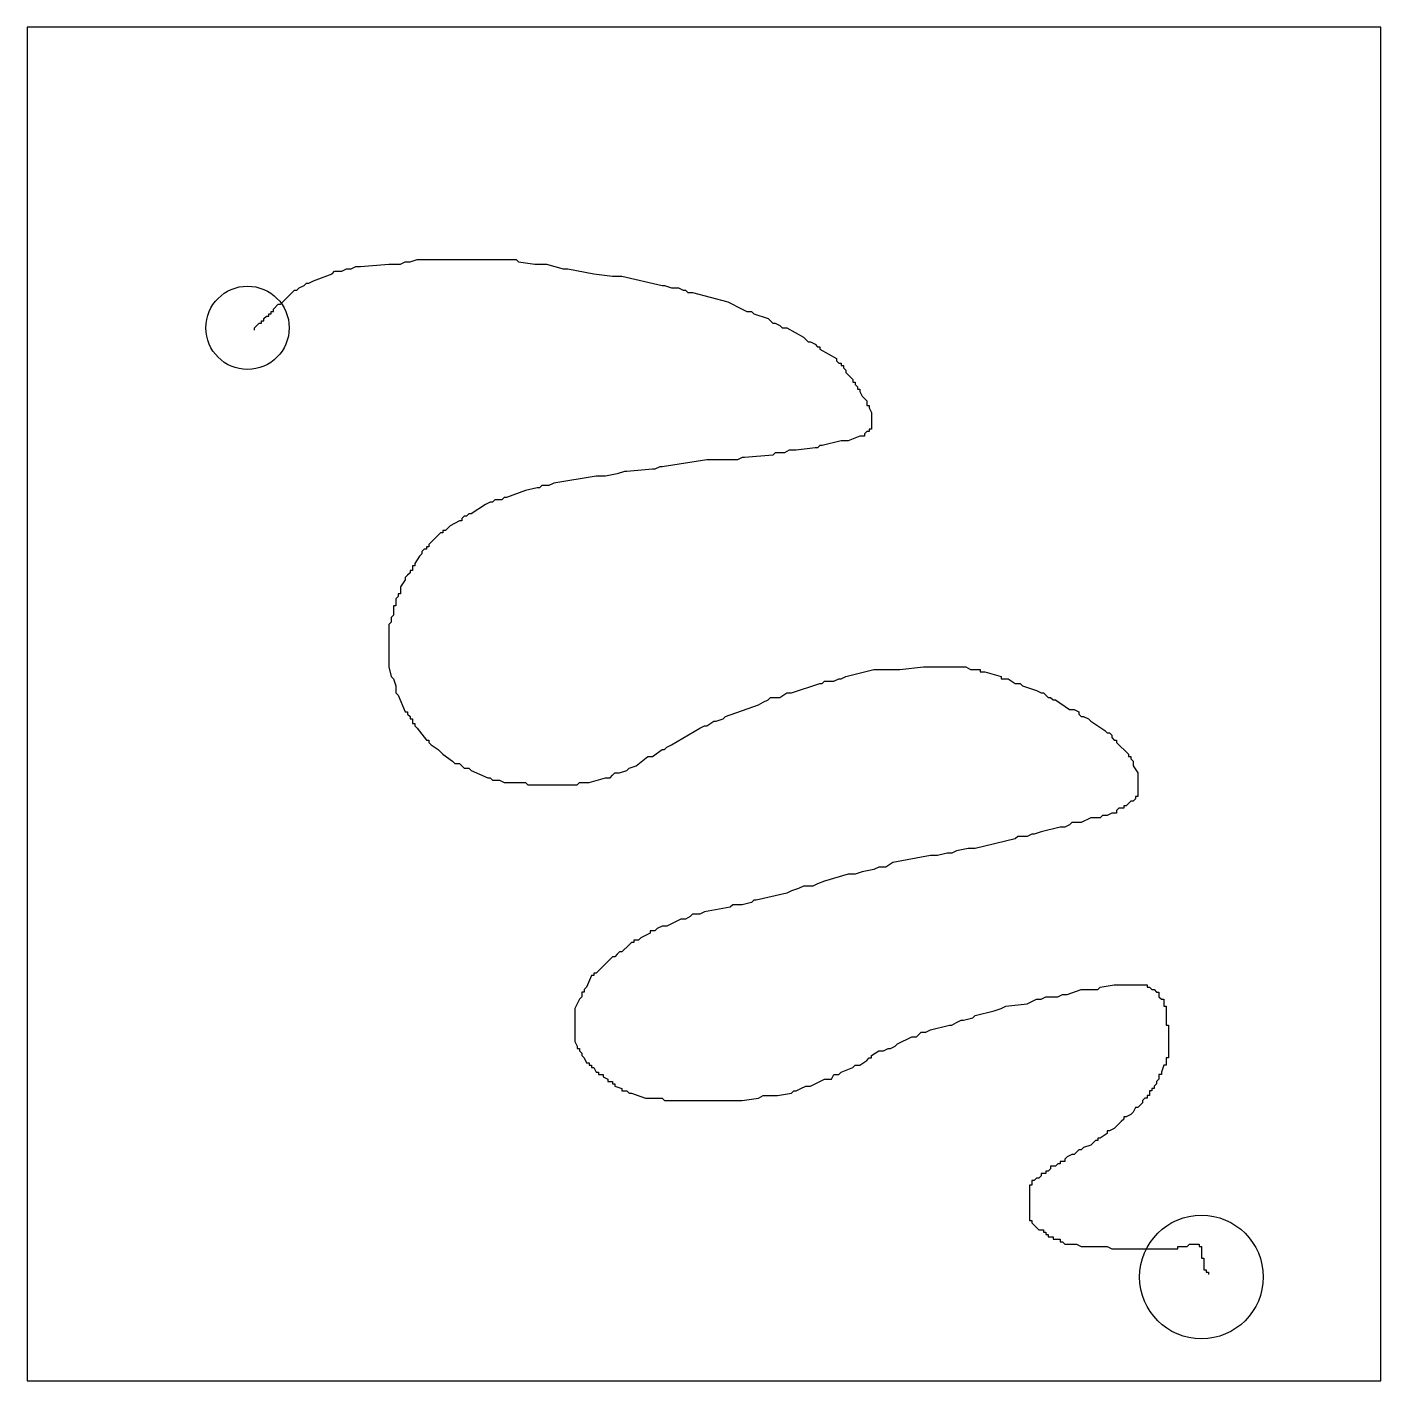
# Model space of a CAD drawing. Extents: x 904 to 954, y 486.9 to 536.9.
import ezdxf

# ---------------------------------------------------------------- set-up
doc = ezdxf.new("R2010")
doc.units = 0
doc.layers.add('LAYER_1', color=7, linetype='CONTINUOUS')

msp = doc.modelspace()

# ---------------------------------------------------------------- linework, layer by layer
at = {"layer": 'LAYER_1', "color": 240}
msp.add_lwpolyline([(904.001, 486.919), (954.001, 486.919), (954.001, 536.919), (904.001, 536.919)], close=True, dxfattribs=at)
at = {"layer": 'LAYER_1'}
msp.add_lwpolyline([(912.402, 525.725), (912.402, 525.812), (912.576, 525.985), (912.663, 525.985), (912.663, 526.072), (912.75, 526.072), (912.75, 526.159), (912.837, 526.246), (912.924, 526.246), (912.924, 526.333), (913.011, 526.333), (913.011, 526.42), (913.098, 526.42), (913.098, 526.507), (913.272, 526.681), (913.359, 526.681), (913.62, 526.942), (913.707, 527.029), (913.794, 527.116), (913.881, 527.203), (913.968, 527.203), (914.055, 527.29), (914.229, 527.377), (914.316, 527.464), (914.403, 527.464), (914.577, 527.551), (915.273, 527.812), (915.36, 527.899), (915.447, 527.899), (915.621, 527.899), (915.795, 527.986), (915.882, 527.986), (915.969, 527.986), (916.143, 528.073), (916.317, 528.073), (917.361, 528.16), (917.535, 528.16), (917.622, 528.16), (917.795, 528.16), (917.969, 528.247), (918.143, 528.247), (918.404, 528.334), (918.578, 528.334), (918.665, 528.334), (920.231, 528.334), (920.318, 528.334), (920.492, 528.334), (920.579, 528.334), (922.058, 528.334), (922.145, 528.247), (922.754, 528.16), (923.189, 528.16), (923.797, 527.986), (923.971, 527.986), (924.928, 527.812), (925.624, 527.725), (925.711, 527.725), (925.885, 527.725), (925.972, 527.725), (927.451, 527.377), (927.538, 527.377), (927.799, 527.29), (927.886, 527.29), (928.06, 527.29), (928.234, 527.203), (928.321, 527.203), (928.408, 527.116), (928.582, 527.116), (929.886, 526.768), (930.408, 526.507), (930.582, 526.42), (930.756, 526.42), (930.843, 526.333), (931.365, 526.159), (931.452, 526.072), (931.539, 525.985), (931.626, 525.985), (931.8, 525.898), (931.887, 525.812), (931.974, 525.812), (932.061, 525.812), (932.67, 525.464), (932.757, 525.377), (932.844, 525.29), (932.931, 525.29), (933.105, 525.203), (933.192, 525.116), (933.279, 525.116), (933.279, 525.029), (933.888, 524.681), (933.888, 524.594), (933.975, 524.507), (934.062, 524.507), (934.062, 524.42), (934.149, 524.42), (934.149, 524.333), (934.236, 524.246), (934.236, 524.159), (934.409, 523.985), (934.496, 523.898), (934.496, 523.811), (934.583, 523.811), (934.583, 523.724), (934.67, 523.637), (934.67, 523.55), (934.757, 523.55), (934.757, 523.463), (934.844, 523.289), (934.931, 523.202), (935.018, 523.115), (935.018, 523.028), (935.018, 522.941), (935.105, 522.941), (935.105, 522.854), (935.192, 522.68), (935.192, 522.593), (935.192, 522.506), (935.192, 522.419), (935.192, 522.332), (935.192, 522.245), (935.192, 522.158), (935.192, 522.071), (935.105, 522.071), (935.105, 521.984), (935.018, 521.984), (934.931, 521.897), (934.931, 521.81), (934.844, 521.81), (934.757, 521.81), (934.322, 521.636), (934.236, 521.636), (934.149, 521.636), (934.062, 521.636), (933.366, 521.462), (933.279, 521.462), (933.192, 521.375), (933.105, 521.375), (932.409, 521.288), (932.322, 521.288), (932.235, 521.288), (932.148, 521.288), (931.974, 521.201), (931.887, 521.201), (931.8, 521.201), (931.626, 521.201), (931.539, 521.114), (930.495, 521.027), (930.408, 521.027), (930.234, 520.94), (930.147, 520.94), (930.06, 520.94), (929.886, 520.94), (929.712, 520.94), (929.625, 520.94), (929.538, 520.94), (929.103, 520.94), (927.451, 520.679), (927.364, 520.679), (927.19, 520.592), (927.103, 520.592), (926.146, 520.505), (926.059, 520.505), (925.798, 520.418), (925.363, 520.332), (925.276, 520.332), (925.102, 520.332), (925.015, 520.332), (923.449, 520.071), (923.275, 519.984), (923.189, 519.984), (923.015, 519.984), (922.928, 519.897), (922.841, 519.897), (922.406, 519.81), (921.71, 519.549), (921.623, 519.549), (921.536, 519.462), (921.275, 519.462), (921.188, 519.375), (921.101, 519.375), (920.927, 519.288), (920.405, 518.94), (920.318, 518.94), (920.231, 518.853), (920.144, 518.853), (920.057, 518.766), (920.057, 518.679), (919.97, 518.679), (919.622, 518.505), (919.535, 518.418), (919.448, 518.331), (919.361, 518.331), (919.361, 518.244), (919.274, 518.244), (919.187, 518.157), (918.839, 517.809), (918.839, 517.722), (918.752, 517.722), (918.752, 517.635), (918.665, 517.635), (918.578, 517.548), (918.578, 517.461), (918.491, 517.374), (918.317, 517.113), (918.317, 517.026), (918.23, 517.026), (918.23, 516.939), (918.23, 516.852), (918.143, 516.852), (918.143, 516.765), (918.056, 516.678), (917.969, 516.591), (917.969, 516.504), (917.795, 516.243), (917.795, 516.156), (917.795, 515.982), (917.709, 515.982), (917.709, 515.895), (917.622, 515.808), (917.622, 515.634), (917.622, 515.547), (917.535, 515.547), (917.535, 515.286), (917.535, 515.199), (917.448, 515.112), (917.448, 515.025), (917.448, 514.938), (917.361, 514.851), (917.361, 514.765), (917.361, 514.678), (917.361, 514.591), (917.361, 514.417), (917.361, 514.069), (917.361, 513.982), (917.361, 513.895), (917.361, 513.808), (917.361, 513.634), (917.361, 513.547), (917.361, 513.373), (917.361, 513.286), (917.448, 512.938), (917.535, 512.851), (917.622, 512.59), (917.622, 512.416), (917.622, 512.329), (917.709, 512.242), (917.969, 511.633), (918.056, 511.633), (918.056, 511.546), (918.143, 511.459), (918.143, 511.372), (918.23, 511.372), (918.23, 511.198), (918.317, 511.198), (918.317, 511.111), (918.404, 511.024), (918.752, 510.589), (918.839, 510.589), (918.839, 510.502), (918.926, 510.415), (919.187, 510.241), (919.274, 510.154), (919.361, 510.067), (919.709, 509.806), (919.796, 509.719), (919.883, 509.719), (919.97, 509.719), (920.144, 509.545), (920.231, 509.545), (920.318, 509.545), (920.405, 509.458), (921.014, 509.198), (921.101, 509.198), (921.188, 509.111), (921.275, 509.111), (921.362, 509.111), (921.449, 509.111), (921.623, 509.024), (921.797, 509.024), (921.884, 509.024), (922.406, 509.024), (922.493, 508.937), (922.58, 508.937), (922.667, 508.937), (922.754, 508.937), (922.841, 508.937), (922.928, 508.937), (923.015, 508.937), (923.102, 508.937), (923.884, 508.937), (924.058, 508.937), (924.145, 508.937), (924.319, 508.937), (924.406, 509.024), (924.58, 509.024), (924.667, 509.024), (924.754, 509.024), (925.363, 509.198), (925.537, 509.198), (925.624, 509.285), (925.711, 509.371), (925.798, 509.371), (925.885, 509.371), (926.146, 509.458), (926.233, 509.545), (926.494, 509.632), (926.929, 509.98), (927.103, 509.98), (927.451, 510.241), (927.538, 510.241), (927.625, 510.328), (927.799, 510.415), (928.842, 511.024), (929.016, 511.111), (929.103, 511.111), (929.364, 511.285), (929.451, 511.285), (929.712, 511.372), (929.799, 511.459), (931.017, 511.894), (931.191, 511.981), (931.365, 512.068), (931.452, 512.155), (931.626, 512.155), (931.8, 512.155), (932.061, 512.329), (932.235, 512.329), (933.279, 512.677), (933.366, 512.677), (933.453, 512.764), (933.627, 512.764), (933.801, 512.764), (933.975, 512.851), (934.062, 512.851), (934.236, 512.938), (935.279, 513.199), (935.453, 513.199), (935.627, 513.199), (935.714, 513.199), (935.801, 513.199), (935.975, 513.199), (936.062, 513.199), (936.149, 513.199), (936.236, 513.199), (937.106, 513.286), (937.193, 513.286), (937.28, 513.286), (937.367, 513.286), (937.541, 513.286), (937.715, 513.286), (937.889, 513.286), (937.976, 513.286), (938.15, 513.286), (938.672, 513.286), (938.846, 513.199), (938.933, 513.199), (939.02, 513.199), (939.194, 513.199), (939.194, 513.112), (939.281, 513.112), (939.368, 513.112), (939.976, 512.938), (939.976, 512.851), (940.15, 512.851), (940.237, 512.851), (940.498, 512.677), (940.585, 512.677), (940.672, 512.677), (940.759, 512.59), (941.281, 512.416), (941.455, 512.329), (941.542, 512.329), (941.629, 512.242), (941.716, 512.155), (941.803, 512.155), (941.89, 512.068), (941.977, 512.068), (942.499, 511.72), (942.673, 511.72), (942.847, 511.633), (942.847, 511.546), (942.934, 511.459), (943.021, 511.459), (943.195, 511.372), (943.282, 511.285), (943.804, 510.937), (943.891, 510.85), (943.978, 510.85), (944.065, 510.763), (944.065, 510.676), (944.152, 510.589), (944.239, 510.589), (944.239, 510.502), (944.674, 510.067), (944.674, 509.98), (944.761, 509.98), (944.761, 509.893), (944.848, 509.806), (944.848, 509.719), (944.848, 509.632), (945.022, 509.371), (945.022, 509.285), (945.022, 509.198), (945.022, 509.111), (945.022, 509.024), (945.022, 508.937), (945.022, 508.85), (945.022, 508.676), (945.022, 508.589), (945.022, 508.502), (944.935, 508.502), (944.935, 508.415), (944.848, 508.328), (944.761, 508.328), (944.674, 508.241), (944.587, 508.154), (944.5, 508.154), (944.5, 508.067), (944.413, 508.067), (944.326, 508.067), (944.239, 507.98), (944.239, 507.893), (944.152, 507.893), (944.065, 507.893), (943.891, 507.806), (943.804, 507.806), (943.717, 507.806), (943.63, 507.719), (943.543, 507.719), (943.456, 507.719), (943.369, 507.719), (943.282, 507.719), (942.934, 507.545), (942.847, 507.545), (942.76, 507.545), (942.586, 507.545), (942.499, 507.458), (942.325, 507.371), (942.238, 507.371), (942.151, 507.371), (941.455, 507.197), (941.194, 507.11), (941.107, 507.11), (940.933, 507.023), (940.846, 507.023), (940.585, 507.023), (940.498, 506.936), (939.02, 506.588), (938.846, 506.588), (938.759, 506.588), (938.324, 506.501), (938.15, 506.414), (937.976, 506.414), (937.628, 506.327), (937.367, 506.327), (935.975, 506.066), (935.714, 505.892), (935.453, 505.892), (935.279, 505.805), (934.844, 505.718), (934.583, 505.631), (934.322, 505.631), (933.453, 505.37), (933.192, 505.283), (933.018, 505.196), (932.67, 505.196), (932.496, 505.109), (932.235, 505.022), (932.061, 504.935), (930.93, 504.674), (930.843, 504.674), (930.756, 504.587), (930.408, 504.5), (930.147, 504.5), (930.06, 504.5), (929.973, 504.413), (929.016, 504.239), (928.842, 504.152), (928.756, 504.152), (928.582, 504.152), (928.495, 504.065), (928.321, 503.978), (928.234, 503.978), (928.147, 503.978), (927.625, 503.718), (927.538, 503.718), (927.451, 503.718), (927.277, 503.631), (927.19, 503.544), (927.016, 503.544), (927.016, 503.457), (926.668, 503.283), (926.581, 503.196), (926.494, 503.196), (926.407, 503.196), (926.407, 503.109), (926.32, 503.109), (926.233, 503.022), (925.972, 502.761), (925.885, 502.761), (925.798, 502.674), (925.711, 502.587), (925.624, 502.587), (925.537, 502.5), (925.45, 502.413), (925.189, 502.152), (925.102, 502.065), (925.015, 501.978), (924.928, 501.978), (924.928, 501.891), (924.841, 501.891), (924.667, 501.456), (924.58, 501.369), (924.58, 501.282), (924.493, 501.282), (924.493, 501.195), (924.493, 501.108), (924.406, 501.021), (924.232, 500.673), (924.232, 500.586), (924.232, 500.499), (924.232, 500.412), (924.232, 500.325), (924.232, 500.238), (924.232, 499.89), (924.232, 499.803), (924.232, 499.716), (924.232, 499.629), (924.232, 499.542), (924.232, 499.455), (924.319, 499.281), (924.319, 499.194), (924.406, 499.194), (924.406, 499.107), (924.493, 499.02), (924.493, 498.933), (924.58, 498.846), (924.667, 498.672), (924.754, 498.672), (924.754, 498.585), (924.841, 498.585), (924.841, 498.498), (924.928, 498.498), (925.015, 498.325), (925.102, 498.325), (925.102, 498.238), (925.189, 498.238), (925.276, 498.238), (925.276, 498.151), (925.45, 498.064), (925.45, 497.977), (925.537, 497.977), (925.624, 497.977), (925.624, 497.89), (925.711, 497.89), (925.711, 497.803), (925.972, 497.716), (925.972, 497.629), (926.059, 497.629), (926.146, 497.629), (926.233, 497.542), (926.32, 497.542), (926.842, 497.368), (926.929, 497.368), (927.016, 497.368), (927.103, 497.368), (927.451, 497.368), (927.538, 497.281), (927.712, 497.281), (927.886, 497.281), (927.973, 497.281), (928.06, 497.281), (928.582, 497.281), (928.756, 497.281), (929.016, 497.281), (929.103, 497.281), (929.19, 497.281), (929.277, 497.281), (929.799, 497.281), (929.973, 497.281), (930.06, 497.281), (930.147, 497.281), (930.321, 497.281), (930.408, 497.281), (931.017, 497.368), (931.191, 497.455), (931.278, 497.455), (931.365, 497.455), (931.539, 497.455), (931.626, 497.455), (931.713, 497.455), (932.235, 497.542), (932.322, 497.629), (932.409, 497.629), (932.583, 497.716), (932.757, 497.803), (932.844, 497.803), (932.931, 497.803), (933.279, 497.977), (933.453, 498.064), (933.627, 498.064), (933.714, 498.064), (933.801, 498.238), (933.975, 498.238), (934.062, 498.325), (934.496, 498.498), (934.583, 498.585), (934.757, 498.585), (935.018, 498.759), (935.105, 498.846), (935.192, 498.846), (935.192, 498.933), (935.453, 499.107), (935.54, 499.107), (935.627, 499.107), (935.801, 499.194), (935.888, 499.194), (936.062, 499.281), (936.149, 499.368), (936.671, 499.629), (936.758, 499.629), (936.845, 499.629), (937.019, 499.803), (937.193, 499.803), (937.367, 499.89), (938.063, 500.064), (938.15, 500.064), (938.324, 500.151), (938.498, 500.238), (938.585, 500.238), (938.933, 500.325), (939.02, 500.412), (939.716, 500.586), (939.976, 500.673), (940.15, 500.76), (940.933, 500.847), (941.107, 500.934), (941.281, 501.021), (941.455, 501.021), (941.629, 501.108), (941.89, 501.108), (942.064, 501.108), (942.238, 501.195), (942.412, 501.195), (942.934, 501.369), (943.021, 501.369), (943.195, 501.369), (943.456, 501.369), (943.543, 501.369), (943.63, 501.456), (944.152, 501.543), (944.239, 501.543), (944.326, 501.543), (944.413, 501.543), (944.5, 501.543), (944.587, 501.543), (944.674, 501.543), (945.022, 501.543), (945.109, 501.543), (945.196, 501.543), (945.282, 501.543), (945.369, 501.543), (945.369, 501.456), (945.456, 501.456), (945.543, 501.369), (945.63, 501.369), (945.717, 501.282), (945.804, 501.282), (945.804, 501.195), (945.804, 501.108), (945.891, 501.021), (945.978, 501.021), (945.978, 500.934), (945.978, 500.847), (945.978, 500.76), (946.065, 500.76), (946.065, 500.673), (946.065, 500.586), (946.065, 500.499), (946.065, 500.412), (946.065, 500.325), (946.065, 500.238), (946.065, 500.151), (946.065, 500.064), (946.152, 500.064), (946.152, 499.977), (946.152, 499.89), (946.152, 499.803), (946.152, 499.716), (946.152, 499.629), (946.152, 499.542), (946.152, 499.455), (946.152, 499.368), (946.152, 499.281), (946.152, 499.194), (946.152, 499.107), (946.152, 499.02), (946.152, 498.933), (946.152, 498.846), (946.065, 498.846), (946.065, 498.759), (946.065, 498.672), (946.065, 498.585), (945.978, 498.585), (945.891, 498.325), (945.891, 498.238), (945.804, 498.238), (945.804, 498.151), (945.804, 498.064), (945.717, 497.977), (945.717, 497.89), (945.63, 497.803), (945.63, 497.716), (945.543, 497.716), (945.543, 497.629), (945.456, 497.629), (945.456, 497.542), (945.456, 497.455), (945.369, 497.455), (945.369, 497.368), (945.282, 497.368), (945.196, 497.281), (945.196, 497.194), (945.109, 497.107), (945.022, 497.02), (944.935, 497.02), (944.848, 496.846), (944.761, 496.759), (944.587, 496.672), (944.5, 496.672), (944.5, 496.585), (944.413, 496.498), (944.326, 496.411), (944.239, 496.324), (944.152, 496.237), (943.978, 496.15), (943.891, 496.15), (943.891, 496.063), (943.63, 495.889), (943.543, 495.889), (943.543, 495.802), (943.456, 495.802), (943.369, 495.715), (943.282, 495.628), (943.021, 495.541), (942.934, 495.454), (942.847, 495.454), (942.76, 495.367), (942.673, 495.28), (942.586, 495.28), (942.412, 495.193), (942.325, 495.106), (942.325, 495.019), (942.151, 495.019), (942.151, 494.932), (942.064, 494.932), (941.977, 494.845), (941.89, 494.845), (941.803, 494.845), (941.803, 494.758), (941.716, 494.671), (941.629, 494.671), (941.629, 494.584), (941.542, 494.584), (941.455, 494.584), (941.455, 494.497), (941.368, 494.41), (941.281, 494.41), (941.194, 494.323), (941.107, 494.323), (941.107, 494.236), (941.107, 494.149), (941.02, 494.149), (941.02, 494.062), (941.02, 493.975), (941.02, 493.888), (941.02, 493.801), (941.02, 493.714), (941.02, 493.627), (941.02, 493.54), (941.02, 493.453), (941.02, 493.366), (941.02, 493.279), (941.02, 493.192), (941.02, 493.105), (941.02, 493.018), (941.02, 492.931), (941.02, 492.844), (941.107, 492.844), (941.107, 492.758), (941.194, 492.671), (941.281, 492.584), (941.368, 492.497), (941.455, 492.497), (941.542, 492.497), (941.542, 492.41), (941.629, 492.41), (941.629, 492.323), (941.716, 492.323), (941.716, 492.236), (941.803, 492.236), (941.89, 492.236), (941.89, 492.149), (941.977, 492.149), (942.064, 492.149), (942.151, 492.149), (942.151, 492.062), (942.238, 492.062), (942.325, 491.975), (942.412, 491.975), (942.499, 491.975), (942.586, 491.975), (942.673, 491.975), (942.76, 491.975), (942.934, 491.888), (943.021, 491.888), (943.195, 491.888), (943.282, 491.888), (943.369, 491.888), (943.543, 491.888), (943.63, 491.888), (943.717, 491.888), (943.804, 491.888), (943.891, 491.888), (944.065, 491.801), (944.152, 491.801), (944.239, 491.801), (944.326, 491.801), (944.413, 491.801), (944.5, 491.801), (944.674, 491.801), (944.848, 491.801), (944.935, 491.801), (945.022, 491.801), (945.109, 491.801), (945.456, 491.801), (945.63, 491.801), (945.891, 491.801), (945.978, 491.801), (946.065, 491.801), (946.413, 491.801), (946.5, 491.801), (946.5, 491.888), (946.587, 491.888), (946.674, 491.888), (946.761, 491.888), (946.848, 491.888), (946.935, 491.975), (947.022, 491.975), (947.109, 491.975), (947.196, 491.975), (947.283, 491.975), (947.283, 491.888), (947.37, 491.888), (947.37, 491.801), (947.37, 491.714), (947.37, 491.627), (947.37, 491.54), (947.37, 491.453), (947.457, 491.453), (947.457, 491.366), (947.457, 491.279), (947.457, 491.192), (947.457, 491.105), (947.457, 491.018), (947.544, 491.018), (947.544, 490.931), (947.631, 490.931), (947.631, 490.844)], dxfattribs=at)
at = {"layer": 'LAYER_1', "color": 240}
for centre, radius in [((912.142, 525.812), 1.539), ((947.37, 490.757), 2.283)]:
    msp.add_circle(centre, radius, dxfattribs=at)

doc.saveas('drawing.dxf')
